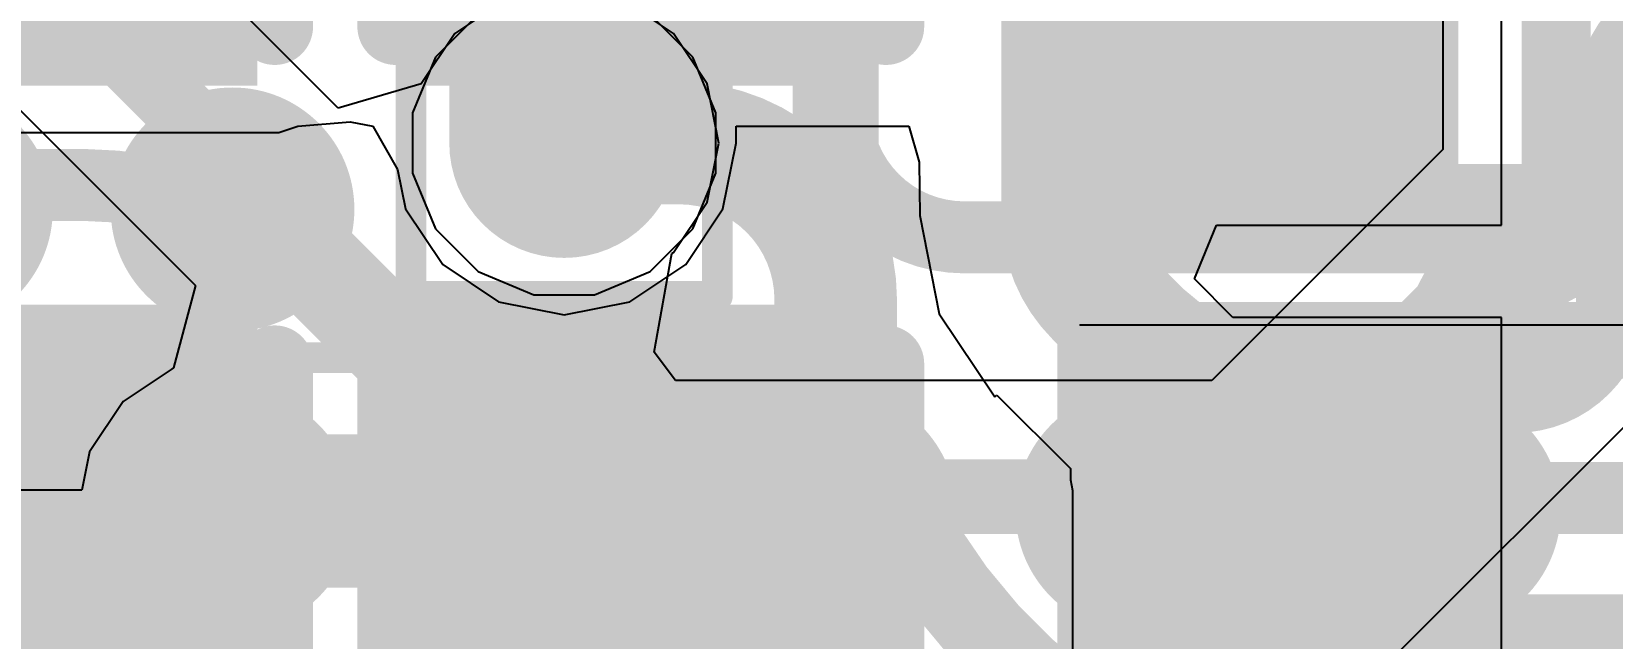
# Model space of a CAD drawing. Header units: inches. Extents: x -6 to 284, y -12 to 154.
# Drawn here: x 54.936 to 57.557, y -6.906 to -5.9 of the extents above; entities that cross this region are included whole.
import ezdxf

# ---------------------------------------------------------------- set-up
doc = ezdxf.new("R2010")
doc.units = ezdxf.units.IN
for name, color, linetype in [('Bottom Layer', 5, 'Continuous'), ('Bottom Paste', 16, 'Continuous'), ('Bottom Solder', 6, 'Continuous'), ('Drill Drawing', 1, 'Continuous'), ('GND-1', 16, 'Continuous'), ('GND-2', 90, 'Continuous'), ('GND-3', 216, 'Continuous'), ('GND-4', 54, 'Continuous'), ('PWR-1', 156, 'Continuous'), ('PWR-2', 130, 'Continuous'), ('Signal L1', 76, 'Continuous'), ('Signal L2', 6, 'Continuous'), ('Top Layer', 1, 'Continuous'), ('Top Overlay', 2, 'Continuous'), ('Top Paste', 8, 'Continuous'), ('Top Solder', 216, 'Continuous'), ('Via Holes', 16, 'Continuous')]:
    doc.layers.add(name, color=color, linetype=linetype)
doc.styles.add('Arial Black_Bold', font='', dxfattribs={"height": 0.2})
doc.styles.get('Arial Black_Bold').set_extended_font_data('Arial Black', bold=True)

# ---------------------------------------------------------------- blocks, each defined once
blk = doc.blocks.new('FBGA_153_11_5_13__B_131')
at = {"layer": 'Bottom Layer'}
h = blk.add_hatch(color=5, dxfattribs=at)
edge = h.paths.add_edge_path()
edge.add_arc((-1.74999904, -1.74999904), 0.127, 0, 360)
h = blk.add_hatch(color=5, dxfattribs=at)
edge = h.paths.add_edge_path()
edge.add_arc((-1.74999904, -2.25000058), 0.127, 0, 360)
h = blk.add_hatch(color=5, dxfattribs=at)
edge = h.paths.add_edge_path()
edge.add_arc((-1.25000004, -2.25000058), 0.12499848, 0, 360)
h = blk.add_hatch(color=5, dxfattribs=at)
edge = h.paths.add_edge_path()
edge.add_arc((-0.75000104, -2.25000058), 0.12499848, 0, 360)
h = blk.add_hatch(color=5, dxfattribs=at)
edge = h.paths.add_edge_path()
edge.add_arc((-0.2499995, -2.25000058), 0.127, 0, 360)
h = blk.add_hatch(color=5, dxfattribs=at)
edge = h.paths.add_edge_path()
edge.add_arc((0.2499995, -2.25000058), 0.127, 0, 360)
at = {"layer": 'Bottom Paste'}
h = blk.add_hatch(color=16, dxfattribs=at)
edge = h.paths.add_edge_path()
edge.add_arc((-1.74999904, -1.74999904), 0.127, 0, 360)
h = blk.add_hatch(color=16, dxfattribs=at)
edge = h.paths.add_edge_path()
edge.add_arc((-1.74999904, -2.25000058), 0.127, 0, 360)
h = blk.add_hatch(color=16, dxfattribs=at)
edge = h.paths.add_edge_path()
edge.add_arc((-1.25000004, -2.25000058), 0.12499848, 0, 360)
h = blk.add_hatch(color=16, dxfattribs=at)
edge = h.paths.add_edge_path()
edge.add_arc((-0.75000104, -2.25000058), 0.12499848, 0, 360)
h = blk.add_hatch(color=16, dxfattribs=at)
edge = h.paths.add_edge_path()
edge.add_arc((-0.2499995, -2.25000058), 0.127, 0, 360)
h = blk.add_hatch(color=16, dxfattribs=at)
edge = h.paths.add_edge_path()
edge.add_arc((0.2499995, -2.25000058), 0.127, 0, 360)
at = {"layer": 'Bottom Solder'}
h = blk.add_hatch(color=6, dxfattribs=at)
edge = h.paths.add_edge_path()
edge.add_arc((-2.25000058, -1.74999904), 0.20200112, 0, 360)
h = blk.add_hatch(color=6, dxfattribs=at)
edge = h.paths.add_edge_path()
edge.add_arc((-1.74999904, -1.74999904), 0.20200112, 0, 360)
h = blk.add_hatch(color=6, dxfattribs=at)
edge = h.paths.add_edge_path()
edge.add_arc((-2.25000058, -2.25000058), 0.20200112, 0, 360)
h = blk.add_hatch(color=6, dxfattribs=at)
edge = h.paths.add_edge_path()
edge.add_arc((-1.74999904, -2.25000058), 0.20200112, 0, 360)
h = blk.add_hatch(color=6, dxfattribs=at)
edge = h.paths.add_edge_path()
edge.add_arc((-1.25000004, -2.25000058), 0.1999996, 0, 360)
h = blk.add_hatch(color=6, dxfattribs=at)
edge = h.paths.add_edge_path()
edge.add_arc((-0.75000104, -2.25000058), 0.1999996, 0, 360)
h = blk.add_hatch(color=6, dxfattribs=at)
edge = h.paths.add_edge_path()
edge.add_arc((-0.2499995, -2.25000058), 0.20200112, 0, 360)
h = blk.add_hatch(color=6, dxfattribs=at)
edge = h.paths.add_edge_path()
edge.add_arc((0.2499995, -2.25000058), 0.20200112, 0, 360)
blk = doc.blocks.new('R___0402_160')
at = {"layer": 'Top Layer'}
for points in [[(-0.6985, -0.3175), (-0.6985, 0.3175), (-0.2412999999999999, 0.3175), (-0.2413, -0.3175)], [(0.2412999999999999, -0.3175), (0.2413, 0.3175), (0.6985, 0.3175), (0.6985, -0.3175)]]:
    blk.add_hatch(color=1, dxfattribs=at).paths.add_polyline_path(points)
at = {"layer": 'Top Paste'}
for points in [[(-0.6985, -0.3175), (-0.6985, 0.3175), (-0.2412999999999999, 0.3175), (-0.2413, -0.3175)], [(0.2412999999999999, -0.3175), (0.2413, 0.3175), (0.6985, 0.3175), (0.6985, -0.3175)]]:
    blk.add_hatch(color=8, dxfattribs=at).paths.add_polyline_path(points)
at = {"layer": 'Top Solder'}
for points in [[(-0.75350116, -0.37250116), (-0.75350116, 0.37250116), (-0.1862988399999999, 0.37250116), (-0.18629884, -0.37250116)], [(0.1862988399999999, -0.37250116), (0.18629884, 0.37250116), (0.75350116, 0.37250116), (0.75350116, -0.37250116)]]:
    blk.add_hatch(color=216, dxfattribs=at).paths.add_polyline_path(points)
at = {"layer": 'Top Overlay'}
for points in [[(0.7874, 0.4064, 0.127, 0.127, 0), (-0.7874, 0.4064, 0.127, 0.127, 0)], [(-0.7874, 0.4064, 0.127, 0.127, 0), (-0.7874, -0.4064, 0.127, 0.127, 0)], [(0.7874, 0.4064, 0.127, 0.127, 0), (0.7874, -0.4064, 0.127, 0.127, 0)], [(0.7874, -0.4064, 0.127, 0.127, 0), (-0.7874, -0.4064, 0.127, 0.127, 0)], [(0.8128, -0.4318, 0.0032258, 0.0032258, 0), (-0.8128, -0.4318, 0.0032258, 0.0032258, 0)]]:
    blk.add_lwpolyline(points, format="xyseb", dxfattribs=at)
for points in [[(-0.8191499999999999, 0.4064, 0.0635, 0.0635, 1), (-0.7556499999999999, 0.4064, 0.0635, 0.0635, 1)], [(-0.8191499999999999, 0.4064, 0.0635, 0.0635, 1), (-0.7556499999999999, 0.4064, 0.0635, 0.0635, 1)], [(0.7556499999999999, 0.4064, 0.0635, 0.0635, 1), (0.8191499999999999, 0.4064, 0.0635, 0.0635, 1)], [(0.7556499999999999, 0.4064, 0.0635, 0.0635, 1), (0.8191499999999999, 0.4064, 0.0635, 0.0635, 1)], [(-0.8191499999999999, -0.4064, 0.0635, 0.0635, 1), (-0.7556499999999999, -0.4064, 0.0635, 0.0635, 1)], [(-0.8191499999999999, -0.4064, 0.0635, 0.0635, 1), (-0.7556499999999999, -0.4064, 0.0635, 0.0635, 1)], [(0.7556499999999999, -0.4064, 0.0635, 0.0635, 1), (0.8191499999999999, -0.4064, 0.0635, 0.0635, 1)], [(0.7556499999999999, -0.4064, 0.0635, 0.0635, 1), (0.8191499999999999, -0.4064, 0.0635, 0.0635, 1)], [(-0.81360518, -0.4318, 0.0016129, 0.0016129, 1), (-0.8119948199999999, -0.4318, 0.0016129, 0.0016129, 1)], [(0.8119948199999999, -0.4318, 0.0016129, 0.0016129, 1), (0.81360518, -0.4318, 0.0016129, 0.0016129, 1)]]:
    blk.add_lwpolyline(points, format="xyseb", close=True, dxfattribs=at)
blk = doc.blocks.new('R___0402_161')
at = {"layer": 'Top Layer'}
for points in [[(-0.6985, -0.3175), (-0.6985, 0.3175), (-0.2412999999999999, 0.3175), (-0.2413, -0.3175)], [(0.2412999999999999, -0.3175), (0.2413, 0.3175), (0.6985, 0.3175), (0.6985, -0.3175)]]:
    blk.add_hatch(color=1, dxfattribs=at).paths.add_polyline_path(points)
at = {"layer": 'Top Paste'}
for points in [[(-0.6985, -0.3175), (-0.6985, 0.3175), (-0.2412999999999999, 0.3175), (-0.2413, -0.3175)], [(0.2412999999999999, -0.3175), (0.2413, 0.3175), (0.6985, 0.3175), (0.6985, -0.3175)]]:
    blk.add_hatch(color=8, dxfattribs=at).paths.add_polyline_path(points)
at = {"layer": 'Top Solder'}
for points in [[(-0.75350116, -0.37250116), (-0.75350116, 0.37250116), (-0.1862988399999999, 0.37250116), (-0.18629884, -0.37250116)], [(0.1862988399999999, -0.37250116), (0.18629884, 0.37250116), (0.75350116, 0.37250116), (0.75350116, -0.37250116)]]:
    blk.add_hatch(color=216, dxfattribs=at).paths.add_polyline_path(points)
at = {"layer": 'Top Overlay'}
for points in [[(0.7874, 0.4064, 0.127, 0.127, 0), (-0.7874, 0.4064, 0.127, 0.127, 0)], [(-0.7874, 0.4064, 0.127, 0.127, 0), (-0.7874, -0.4064, 0.127, 0.127, 0)], [(0.7874, 0.4064, 0.127, 0.127, 0), (0.7874, -0.4064, 0.127, 0.127, 0)], [(0.7874, -0.4064, 0.127, 0.127, 0), (-0.7874, -0.4064, 0.127, 0.127, 0)], [(0.8128, -0.4318, 0.0032258, 0.0032258, 0), (-0.8128, -0.4318, 0.0032258, 0.0032258, 0)]]:
    blk.add_lwpolyline(points, format="xyseb", dxfattribs=at)
for points in [[(-0.8191499999999999, 0.4064, 0.0635, 0.0635, 1), (-0.7556499999999999, 0.4064, 0.0635, 0.0635, 1)], [(-0.8191499999999999, 0.4064, 0.0635, 0.0635, 1), (-0.7556499999999999, 0.4064, 0.0635, 0.0635, 1)], [(0.7556499999999999, 0.4064, 0.0635, 0.0635, 1), (0.8191499999999999, 0.4064, 0.0635, 0.0635, 1)], [(0.7556499999999999, 0.4064, 0.0635, 0.0635, 1), (0.8191499999999999, 0.4064, 0.0635, 0.0635, 1)], [(-0.8191499999999999, -0.4064, 0.0635, 0.0635, 1), (-0.7556499999999999, -0.4064, 0.0635, 0.0635, 1)], [(-0.8191499999999999, -0.4064, 0.0635, 0.0635, 1), (-0.7556499999999999, -0.4064, 0.0635, 0.0635, 1)], [(0.7556499999999999, -0.4064, 0.0635, 0.0635, 1), (0.8191499999999999, -0.4064, 0.0635, 0.0635, 1)], [(0.7556499999999999, -0.4064, 0.0635, 0.0635, 1), (0.8191499999999999, -0.4064, 0.0635, 0.0635, 1)], [(-0.81360518, -0.4318, 0.0016129, 0.0016129, 1), (-0.8119948199999999, -0.4318, 0.0016129, 0.0016129, 1)], [(0.8119948199999999, -0.4318, 0.0016129, 0.0016129, 1), (0.81360518, -0.4318, 0.0016129, 0.0016129, 1)]]:
    blk.add_lwpolyline(points, format="xyseb", close=True, dxfattribs=at)
blk = doc.blocks.new('C___0402_323')
at = {"layer": 'Top Layer'}
for points in [[(-0.6985, -0.3175), (-0.6985, 0.3175), (-0.2412999999999999, 0.3175), (-0.2413, -0.3175)], [(0.2412999999999999, -0.3175), (0.2413, 0.3175), (0.6985, 0.3175), (0.6985, -0.3175)]]:
    blk.add_hatch(color=1, dxfattribs=at).paths.add_polyline_path(points)
at = {"layer": 'Top Paste'}
for points in [[(-0.6985, -0.3175), (-0.6985, 0.3175), (-0.2412999999999999, 0.3175), (-0.2413, -0.3175)], [(0.2412999999999999, -0.3175), (0.2413, 0.3175), (0.6985, 0.3175), (0.6985, -0.3175)]]:
    blk.add_hatch(color=8, dxfattribs=at).paths.add_polyline_path(points)
at = {"layer": 'Top Solder'}
for points in [[(-0.7584998799999999, -0.37749988), (-0.7584998799999999, 0.37749988), (-0.18130012, 0.37749988), (-0.18130012, -0.37749988)], [(0.18130012, -0.37749988), (0.18130012, 0.37749988), (0.7584998799999999, 0.37749988), (0.7584998799999999, -0.37749988)]]:
    blk.add_hatch(color=216, dxfattribs=at).paths.add_polyline_path(points)
at = {"layer": 'Top Overlay'}
for points in [[(-0.7874, 0.4064, 0.127, 0.127, 0), (-0.2794, 0.4064, 0.127, 0.127, 0)], [(-0.7874, 0.4064, 0.127, 0.127, 0), (-0.7874, -0.4064, 0.127, 0.127, 0)], [(0.27940254, 0.40640254, 0.127, 0.127, 0), (0.7874, 0.4064, 0.127, 0.127, 0)], [(0.7874, 0.4064, 0.127, 0.127, 0), (0.7874, -0.4064, 0.127, 0.127, 0)], [(-0.7874, -0.4064, 0.127, 0.127, 0), (-0.2794, -0.4064, 0.127, 0.127, 0)], [(0.7874, -0.4064, 0.127, 0.127, 0), (0.27940254, -0.40640254, 0.127, 0.127, 0)]]:
    blk.add_lwpolyline(points, format="xyseb", dxfattribs=at)
for points in [[(-0.8191499999999999, 0.4064, 0.0635, 0.0635, 1), (-0.7556499999999999, 0.4064, 0.0635, 0.0635, 1)], [(-0.8191499999999999, 0.4064, 0.0635, 0.0635, 1), (-0.7556499999999999, 0.4064, 0.0635, 0.0635, 1)], [(-0.31115, 0.4064, 0.0635, 0.0635, 1), (-0.24765, 0.4064, 0.0635, 0.0635, 1)], [(0.24765254, 0.40640254, 0.0635, 0.0635, 1), (0.31115254, 0.40640254, 0.0635, 0.0635, 1)], [(0.7556499999999999, 0.4064, 0.0635, 0.0635, 1), (0.8191499999999999, 0.4064, 0.0635, 0.0635, 1)], [(0.7556499999999999, 0.4064, 0.0635, 0.0635, 1), (0.8191499999999999, 0.4064, 0.0635, 0.0635, 1)], [(-0.8191499999999999, -0.4064, 0.0635, 0.0635, 1), (-0.7556499999999999, -0.4064, 0.0635, 0.0635, 1)], [(-0.8191499999999999, -0.4064, 0.0635, 0.0635, 1), (-0.7556499999999999, -0.4064, 0.0635, 0.0635, 1)], [(-0.31115, -0.4064, 0.0635, 0.0635, 1), (-0.24765, -0.4064, 0.0635, 0.0635, 1)], [(0.24765254, -0.40640254, 0.0635, 0.0635, 1), (0.31115254, -0.40640254, 0.0635, 0.0635, 1)], [(0.7556499999999999, -0.4064, 0.0635, 0.0635, 1), (0.8191499999999999, -0.4064, 0.0635, 0.0635, 1)], [(0.7556499999999999, -0.4064, 0.0635, 0.0635, 1), (0.8191499999999999, -0.4064, 0.0635, 0.0635, 1)]]:
    blk.add_lwpolyline(points, format="xyseb", close=True, dxfattribs=at)
blk = doc.blocks.new('C___0402_327')
at = {"layer": 'Top Layer'}
for points in [[(-0.6985, -0.3175), (-0.6985, 0.3175), (-0.2412999999999999, 0.3175), (-0.2413, -0.3175)], [(0.2412999999999999, -0.3175), (0.2413, 0.3175), (0.6985, 0.3175), (0.6985, -0.3175)]]:
    blk.add_hatch(color=1, dxfattribs=at).paths.add_polyline_path(points)
at = {"layer": 'Top Paste'}
for points in [[(-0.6985, -0.3175), (-0.6985, 0.3175), (-0.2412999999999999, 0.3175), (-0.2413, -0.3175)], [(0.2412999999999999, -0.3175), (0.2413, 0.3175), (0.6985, 0.3175), (0.6985, -0.3175)]]:
    blk.add_hatch(color=8, dxfattribs=at).paths.add_polyline_path(points)
at = {"layer": 'Top Solder'}
for points in [[(-0.7584998799999999, -0.37749988), (-0.7584998799999999, 0.37749988), (-0.18130012, 0.37749988), (-0.18130012, -0.37749988)], [(0.18130012, -0.37749988), (0.18130012, 0.37749988), (0.7584998799999999, 0.37749988), (0.7584998799999999, -0.37749988)]]:
    blk.add_hatch(color=216, dxfattribs=at).paths.add_polyline_path(points)
at = {"layer": 'Top Overlay'}
for points in [[(-0.7874, 0.4064, 0.127, 0.127, 0), (-0.2794, 0.4064, 0.127, 0.127, 0)], [(-0.7874, 0.4064, 0.127, 0.127, 0), (-0.7874, -0.4064, 0.127, 0.127, 0)], [(0.2794, 0.4064, 0.127, 0.127, 0), (0.7874, 0.4064, 0.127, 0.127, 0)], [(0.7874, 0.4064, 0.127, 0.127, 0), (0.7874, -0.4064, 0.127, 0.127, 0)], [(-0.7874, -0.4064, 0.127, 0.127, 0), (-0.2794, -0.4064, 0.127, 0.127, 0)], [(0.2794, -0.4064, 0.127, 0.127, 0), (0.7874, -0.4064, 0.127, 0.127, 0)]]:
    blk.add_lwpolyline(points, format="xyseb", dxfattribs=at)
for points in [[(-0.8191499999999999, 0.4064, 0.0635, 0.0635, 1), (-0.7556499999999999, 0.4064, 0.0635, 0.0635, 1)], [(-0.8191499999999999, 0.4064, 0.0635, 0.0635, 1), (-0.7556499999999999, 0.4064, 0.0635, 0.0635, 1)], [(-0.31115, 0.4064, 0.0635, 0.0635, 1), (-0.24765, 0.4064, 0.0635, 0.0635, 1)], [(0.24765, 0.4064, 0.0635, 0.0635, 1), (0.31115, 0.4064, 0.0635, 0.0635, 1)], [(0.7556499999999999, 0.4064, 0.0635, 0.0635, 1), (0.8191499999999999, 0.4064, 0.0635, 0.0635, 1)], [(0.7556499999999999, 0.4064, 0.0635, 0.0635, 1), (0.8191499999999999, 0.4064, 0.0635, 0.0635, 1)], [(-0.8191499999999999, -0.4064, 0.0635, 0.0635, 1), (-0.7556499999999999, -0.4064, 0.0635, 0.0635, 1)], [(-0.8191499999999999, -0.4064, 0.0635, 0.0635, 1), (-0.7556499999999999, -0.4064, 0.0635, 0.0635, 1)], [(-0.31115, -0.4064, 0.0635, 0.0635, 1), (-0.24765, -0.4064, 0.0635, 0.0635, 1)], [(0.24765, -0.4064, 0.0635, 0.0635, 1), (0.31115, -0.4064, 0.0635, 0.0635, 1)], [(0.7556499999999999, -0.4064, 0.0635, 0.0635, 1), (0.8191499999999999, -0.4064, 0.0635, 0.0635, 1)], [(0.7556499999999999, -0.4064, 0.0635, 0.0635, 1), (0.8191499999999999, -0.4064, 0.0635, 0.0635, 1)]]:
    blk.add_lwpolyline(points, format="xyseb", close=True, dxfattribs=at)

msp = doc.modelspace()

# ---------------------------------------------------------------- hatches: boundary and pattern name
at = {"layer": 'Bottom Layer'}
h = msp.add_hatch(color=5, dxfattribs=at)
edge = h.paths.add_edge_path()
edge.add_arc((55.81910604, -6.08439474), 0.1499997, 0, 360)
h = msp.add_hatch(color=5, dxfattribs=at)
edge = h.paths.add_edge_path()
edge.add_arc((55.26928239999999, -6.69436304), 0.1499997, 0, 360)
at = {"layer": 'GND-1'}
h = msp.add_hatch(color=16, dxfattribs=at)
edge = h.paths.add_edge_path()
edge.add_arc((55.81910604, -6.08439474), 0.1499997, 0, 360)
h = msp.add_hatch(color=16, dxfattribs=at)
edge = h.paths.add_edge_path()
edge.add_arc((55.26928239999999, -6.69436304), 0.1499997, 0, 360)
at = {"layer": 'GND-2'}
h = msp.add_hatch(color=90, dxfattribs=at)
edge = h.paths.add_edge_path()
edge.add_arc((55.81910604, -6.08439474), 0.1499997, 0, 360)
h = msp.add_hatch(color=90, dxfattribs=at)
edge = h.paths.add_edge_path()
edge.add_arc((55.26928239999999, -6.69436304), 0.1499997, 0, 360)
at = {"layer": 'GND-3'}
h = msp.add_hatch(color=216, dxfattribs=at)
edge = h.paths.add_edge_path()
edge.add_arc((55.81910604, -6.08439474), 0.1499997, 0, 360)
h = msp.add_hatch(color=216, dxfattribs=at)
edge = h.paths.add_edge_path()
edge.add_arc((55.26928239999999, -6.69436304), 0.1499997, 0, 360)
at = {"layer": 'GND-4'}
h = msp.add_hatch(color=54, dxfattribs=at)
edge = h.paths.add_edge_path()
edge.add_arc((55.81910604, -6.08439474), 0.1499997, 0, 360)
h = msp.add_hatch(color=54, dxfattribs=at)
edge = h.paths.add_edge_path()
edge.add_arc((55.26928239999999, -6.69436304), 0.1499997, 0, 360)
at = {"layer": 'PWR-1'}
h = msp.add_hatch(color=156, dxfattribs=at)
edge = h.paths.add_edge_path()
edge.add_arc((55.81910604, -6.08439474), 0.1499997, 0, 360)
h = msp.add_hatch(color=156, dxfattribs=at)
edge = h.paths.add_edge_path()
edge.add_arc((55.26928239999999, -6.69436304), 0.1499997, 0, 360)
at = {"layer": 'PWR-2'}
h = msp.add_hatch(color=130, dxfattribs=at)
edge = h.paths.add_edge_path()
edge.add_arc((55.81910604, -6.08439474), 0.1499997, 0, 360)
h = msp.add_hatch(color=130, dxfattribs=at)
edge = h.paths.add_edge_path()
edge.add_arc((55.26928239999999, -6.69436304), 0.1499997, 0, 360)
at = {"layer": 'Signal L1'}
h = msp.add_hatch(color=76, dxfattribs=at)
edge = h.paths.add_edge_path()
edge.add_arc((55.81910604, -6.08439474), 0.1499997, 0, 360)
h = msp.add_hatch(color=76, dxfattribs=at)
edge = h.paths.add_edge_path()
edge.add_arc((55.26928239999999, -6.69436304), 0.1499997, 0, 360)
at = {"layer": 'Signal L2'}
h = msp.add_hatch(color=6, dxfattribs=at)
edge = h.paths.add_edge_path()
edge.add_arc((55.81910604, -6.08439474), 0.1499997, 0, 360)
h = msp.add_hatch(color=6, dxfattribs=at)
edge = h.paths.add_edge_path()
edge.add_arc((55.26928239999999, -6.69436304), 0.1499997, 0, 360)
at = {"layer": 'Top Layer'}
msp.add_hatch(color=1, dxfattribs=at).paths.add_polyline_path([(54.61538988, -5.92959444), (55.34577703999999, -5.92959444), (55.34577703999999, -5.47239444), (54.61538988, -5.47239444)])
h = msp.add_hatch(color=1, dxfattribs=at)
edge = h.paths.add_edge_path()
edge.add_arc((55.81910604, -6.08439474), 0.1499997, 0, 360)
h = msp.add_hatch(color=1, dxfattribs=at)
edge = h.paths.add_edge_path()
edge.add_arc((55.26928239999999, -6.69436304), 0.1499997, 0, 360)
at = {"layer": 'Via Holes'}
h = msp.add_hatch(color=7, dxfattribs=at)
edge = h.paths.add_edge_path()
edge.add_arc((55.81910604, -6.08439474), 0.07499858, 0, 360)
h = msp.add_hatch(color=7, dxfattribs=at)
edge = h.paths.add_edge_path()
edge.add_arc((55.26928239999999, -6.69436304), 0.07499858, 0, 360)

# ---------------------------------------------------------------- linework, layer by layer
at = {"layer": 'Bottom Layer'}
for points in [[(55.81910604, -6.08439474, 0.2032, 0.2032, 0), (56.00955524, -6.08439474, 0.2032, 0.2032, 0)], [(56.00955524, -6.08439474, 0.2032, 0.2032, -0.4142135623730951), (56.2692804, -6.3441199, 0.2032, 0.2032, 0)], [(56.2692804, -6.69436304, 0.2032, 0.2032, 0), (56.2692804, -6.3441199, 0.2032, 0.2032, 0)]]:
    msp.add_lwpolyline(points, format="xyseb", dxfattribs=at)
for points in [[(55.76830604, -6.08439474, 0.1016, 0.1016, 1), (55.86990604, -6.08439474, 0.1016, 0.1016, 1)], [(55.95875524, -6.08439474, 0.1016, 0.1016, 1), (56.06035523999999, -6.08439474, 0.1016, 0.1016, 1)], [(55.95875524, -6.08439474, 0.1016, 0.1016, 1), (56.06035523999999, -6.08439474, 0.1016, 0.1016, 1)], [(56.2184804, -6.3441199, 0.1016, 0.1016, 1), (56.32008039999999, -6.3441199, 0.1016, 0.1016, 1)], [(56.2184804, -6.3441199, 0.1016, 0.1016, 1), (56.32008039999999, -6.3441199, 0.1016, 0.1016, 1)], [(56.2184804, -6.69436304, 0.1016, 0.1016, 1), (56.32008039999999, -6.69436304, 0.1016, 0.1016, 1)]]:
    msp.add_lwpolyline(points, format="xyseb", close=True, dxfattribs=at)
at = {"layer": 'Drill Drawing'}
for points in [[(55.56510604, -6.338394739999999, 0.0508, 0.0508, 0), (55.56510604, -5.83039474, 0.0508, 0.0508, 0)], [(56.07310604, -6.338394739999999, 0.0508, 0.0508, 0), (56.07310604, -5.83039474, 0.0508, 0.0508, 0)], [(55.56510604, -6.338394739999999, 0.0508, 0.0508, 0), (56.07310604, -6.338394739999999, 0.0508, 0.0508, 0)], [(55.0152824, -6.440363039999999, 0.0508, 0.0508, 0), (55.5232824, -6.440363039999999, 0.0508, 0.0508, 0)], [(55.0152824, -6.94836304, 0.0508, 0.0508, 0), (55.0152824, -6.440363039999999, 0.0508, 0.0508, 0)], [(55.5232824, -6.94836304, 0.0508, 0.0508, 0), (55.5232824, -6.440363039999999, 0.0508, 0.0508, 0)]]:
    msp.add_lwpolyline(points, format="xyseb", dxfattribs=at)
for points in [[(55.55240603999999, -6.338394739999999, 0.0254, 0.0254, 1), (55.57780604, -6.338394739999999, 0.0254, 0.0254, 1)], [(55.55240603999999, -6.338394739999999, 0.0254, 0.0254, 1), (55.57780604, -6.338394739999999, 0.0254, 0.0254, 1)], [(56.06040603999999, -6.338394739999999, 0.0254, 0.0254, 1), (56.08580604, -6.338394739999999, 0.0254, 0.0254, 1)], [(56.06040603999999, -6.338394739999999, 0.0254, 0.0254, 1), (56.08580604, -6.338394739999999, 0.0254, 0.0254, 1)], [(55.00258239999999, -6.440363039999999, 0.0254, 0.0254, 1), (55.0279824, -6.440363039999999, 0.0254, 0.0254, 1)], [(55.00258239999999, -6.440363039999999, 0.0254, 0.0254, 1), (55.0279824, -6.440363039999999, 0.0254, 0.0254, 1)], [(55.51058239999999, -6.440363039999999, 0.0254, 0.0254, 1), (55.5359824, -6.440363039999999, 0.0254, 0.0254, 1)], [(55.51058239999999, -6.440363039999999, 0.0254, 0.0254, 1), (55.5359824, -6.440363039999999, 0.0254, 0.0254, 1)]]:
    msp.add_lwpolyline(points, format="xyseb", close=True, dxfattribs=at)
at = {"layer": 'GND-1'}
for p, q in [((55.67658664, -5.87109824), (55.60580954, -5.94187534)), ((56.03240253999999, -5.94187534), (55.96162544, -5.87109824)), ((55.60580954, -5.94187534), (55.56750633999999, -6.03434912)), ((56.07070574, -6.03434912), (56.03240253999999, -5.94187534)), ((55.56750633999999, -6.03434912), (55.56750633999999, -6.134440359999999)), ((56.07070574, -6.134440359999999), (56.07070574, -6.03434912)), ((55.56750633999999, -6.134440359999999), (55.60580954, -6.22691414)), ((56.03240253999999, -6.22691414), (56.07070574, -6.134440359999999)), ((55.60580954, -6.22691414), (55.67658664, -6.29769124)), ((55.96162544, -6.29769124), (56.03240253999999, -6.22691414)), ((55.67658664, -6.29769124), (55.76906042, -6.335994439999999)), ((55.86915166, -6.335994439999999), (55.96162544, -6.29769124)), ((55.76906042, -6.335994439999999), (55.86915166, -6.335994439999999))]:
    msp.add_line(p, q, dxfattribs=at)
at = {"layer": 'GND-2'}
for p, q in [((55.67658664, -5.87109824), (55.60580954, -5.94187534)), ((56.03240253999999, -5.94187534), (55.96162544, -5.87109824)), ((55.60580954, -5.94187534), (55.56750633999999, -6.03434912)), ((56.07070574, -6.03434912), (56.03240253999999, -5.94187534)), ((55.56750633999999, -6.03434912), (55.56750633999999, -6.134440359999999)), ((56.07070574, -6.134440359999999), (56.07070574, -6.03434912)), ((55.56750633999999, -6.134440359999999), (55.60580954, -6.22691414)), ((56.03240253999999, -6.22691414), (56.07070574, -6.134440359999999)), ((55.60580954, -6.22691414), (55.67658664, -6.29769124)), ((55.96162544, -6.29769124), (56.03240253999999, -6.22691414)), ((55.67658664, -6.29769124), (55.76906042, -6.335994439999999)), ((55.86915166, -6.335994439999999), (55.96162544, -6.29769124)), ((55.76906042, -6.335994439999999), (55.86915166, -6.335994439999999))]:
    msp.add_line(p, q, dxfattribs=at)
at = {"layer": 'GND-3'}
for p, q in [((55.67658664, -5.87109824), (55.60580954, -5.94187534)), ((56.03240253999999, -5.94187534), (55.96162544, -5.87109824)), ((55.60580954, -5.94187534), (55.56750633999999, -6.03434912)), ((56.07070574, -6.03434912), (56.03240253999999, -5.94187534)), ((55.56750633999999, -6.03434912), (55.56750633999999, -6.134440359999999)), ((56.07070574, -6.134440359999999), (56.07070574, -6.03434912)), ((55.56750633999999, -6.134440359999999), (55.60580954, -6.22691414)), ((56.03240253999999, -6.22691414), (56.07070574, -6.134440359999999)), ((55.60580954, -6.22691414), (55.67658664, -6.29769124)), ((55.96162544, -6.29769124), (56.03240253999999, -6.22691414)), ((55.67658664, -6.29769124), (55.76906042, -6.335994439999999)), ((55.86915166, -6.335994439999999), (55.96162544, -6.29769124)), ((55.76906042, -6.335994439999999), (55.86915166, -6.335994439999999))]:
    msp.add_line(p, q, dxfattribs=at)
at = {"layer": 'GND-4'}
for p, q in [((55.67658664, -5.87109824), (55.60580954, -5.94187534)), ((56.03240253999999, -5.94187534), (55.96162544, -5.87109824)), ((55.60580954, -5.94187534), (55.56750633999999, -6.03434912)), ((56.07070574, -6.03434912), (56.03240253999999, -5.94187534)), ((55.56750633999999, -6.03434912), (55.56750633999999, -6.134440359999999)), ((56.07070574, -6.134440359999999), (56.07070574, -6.03434912)), ((55.56750633999999, -6.134440359999999), (55.60580954, -6.22691414)), ((56.03240253999999, -6.22691414), (56.07070574, -6.134440359999999)), ((55.60580954, -6.22691414), (55.67658664, -6.29769124)), ((55.96162544, -6.29769124), (56.03240253999999, -6.22691414)), ((55.67658664, -6.29769124), (55.76906042, -6.335994439999999)), ((55.86915166, -6.335994439999999), (55.96162544, -6.29769124)), ((55.76906042, -6.335994439999999), (55.86915166, -6.335994439999999))]:
    msp.add_line(p, q, dxfattribs=at)
at = {"layer": 'PWR-1'}
for p, q in [((55.44462875999999, -6.0263659), (54.76844265999999, -5.350179799999999)), ((57.27608052, -5.6574436), (57.27608052, -6.09525578)), ((54.55790967999999, -5.67069986), (55.20778645999999, -6.32057664)), ((55.72093757999999, -5.84739242), (55.63771194, -5.90300064)), ((56.00050014, -5.90300064), (55.9172745, -5.84739242)), ((55.63771194, -5.90300064), (55.58210371999999, -5.98622374)), ((56.05610836, -5.986226279999999), (56.00050014, -5.90300064)), ((55.58210371999999, -5.98622374), (55.44462875999999, -6.0263659)), ((56.07563587999999, -6.08439474), (56.05610836, -5.986226279999999)), ((56.05610836, -6.1825632), (56.07563587999999, -6.08439474)), ((57.27608052, -6.09525578), (56.89303581999999, -6.478303019999999)), ((56.00050014, -6.26578884), (56.05610836, -6.1825632)), ((55.96821927999999, -6.43089646), (55.99763755999999, -6.26770146)), ((55.99763755999999, -6.26770146), (56.00050014, -6.26578884)), ((57.15104393999999, -6.97979554), (57.85623429999999, -6.27461534)), ((55.20778645999999, -6.32057664), (55.17124602000001, -6.45686288)), ((56.00376403999999, -6.478303019999999), (55.96821927999999, -6.43089646)), ((55.16742585999999, -6.45982452), (55.0878883, -6.512968939999999)), ((55.17124602000001, -6.45686288), (55.16742585999999, -6.45982452)), ((56.89303581999999, -6.478303019999999), (56.00376403999999, -6.478303019999999)), ((55.0878883, -6.512968939999999), (55.03228007999999, -6.59619458)), ((55.03228007999999, -6.59619458), (55.01957753999999, -6.66005526)), ((55.01957753999999, -6.66005526), (54.51898671999999, -6.66005526))]:
    msp.add_line(p, q, dxfattribs=at)
for points in [[(57.46383732, -6.173028039999999, 0.1143, 0.1143, 0), (57.46383732, 3.8854507, 0.1143, 0.1143, 0)], [(54.63567939999999, -5.482943059999999, 0.1143, 0.1143, 0), (55.81879616, -6.666059819999999, 0.1143, 0.1143, 0)], [(56.97080554, -6.666059819999999, 0.1143, 0.1143, 0), (57.46383732, -6.173028039999999, 0.1143, 0.1143, 0)], [(55.81879616, -6.666059819999999, 0.1143, 0.1143, 0), (56.97080554, -6.666059819999999, 0.1143, 0.1143, 0)]]:
    msp.add_lwpolyline(points, format="xyseb", dxfattribs=at)
for points in [[(57.43526231999999, -6.173028039999999, 0.05714999999999999, 0.05714999999999999, 1), (57.49241231999999, -6.173028039999999, 0.05714999999999999, 0.05714999999999999, 1)], [(57.43526231999999, -6.173028039999999, 0.05714999999999999, 0.05714999999999999, 1), (57.49241231999999, -6.173028039999999, 0.05714999999999999, 0.05714999999999999, 1)], [(55.79022116, -6.666059819999999, 0.05714999999999999, 0.05714999999999999, 1), (55.84737116, -6.666059819999999, 0.05714999999999999, 0.05714999999999999, 1)], [(55.79022116, -6.666059819999999, 0.05714999999999999, 0.05714999999999999, 1), (55.84737116, -6.666059819999999, 0.05714999999999999, 0.05714999999999999, 1)], [(56.94223054, -6.666059819999999, 0.05714999999999999, 0.05714999999999999, 1), (56.99938054, -6.666059819999999, 0.05714999999999999, 0.05714999999999999, 1)], [(56.94223054, -6.666059819999999, 0.05714999999999999, 0.05714999999999999, 1), (56.99938054, -6.666059819999999, 0.05714999999999999, 0.05714999999999999, 1)]]:
    msp.add_lwpolyline(points, format="xyseb", close=True, dxfattribs=at)
at = {"layer": 'PWR-2'}
msp.add_lwpolyline([(55.81910604, -6.08439474, 0.3809999999999999, 0.3809999999999999, 0), (55.81910604, -4.67302088, 0.3809999999999999, 0.3809999999999999, 0)], format="xyseb", dxfattribs=at)
msp.add_lwpolyline([(55.72385604, -6.08439474, 0.1905, 0.1905, 1), (55.91435603999999, -6.08439474, 0.1905, 0.1905, 1)], format="xyseb", close=True, dxfattribs=at)
at = {"layer": 'Signal L1'}
for points in [[(56.06734786, -5.7379235, 0.11938, 0.11938, -0.4142135623730951), (56.2692804, -5.93985604, 0.11938, 0.11938, 0)], [(56.2692804, -6.027496199999999, 0.11938, 0.11938, 0), (56.2692804, -5.93985604, 0.11938, 0.11938, 0)], [(56.4826404, -6.2408562, 0.11938, 0.11938, -0.4142135623730951), (56.2692804, -6.027496199999999, 0.11938, 0.11938, 0)], [(54.35780086, -6.154011059999999, 0.11938, 0.11938, 0), (55.02445941999999, -6.154011059999999, 0.11938, 0.11938, 0)], [(55.02445941999999, -6.154011059999999, 0.11938, 0.11938, -0.198912367379658), (55.391558, -6.30606816, 0.11938, 0.11938, 0)], [(56.4826404, -6.2408562, 0.11938, 0.11938, 0), (57.9575041, -6.2408562, 0.11938, 0.11938, 0)], [(55.391558, -6.30606816, 0.11938, 0.11938, 0), (55.58455482, -6.49906498, 0.11938, 0.11938, 0)], [(56.00415519999999, -6.67286956, 0.11938, 0.11938, -0.198912367379658), (55.58455735999999, -6.49906498, 0.11938, 0.11938, 0)], [(56.00415519999999, -6.67286956, 0.11938, 0.11938, 0), (57.98996276, -6.67286956, 0.11938, 0.11938, 0)]]:
    msp.add_lwpolyline(points, format="xyseb", dxfattribs=at)
for points in [[(56.2394354, -5.93985604, 0.05969, 0.05969, 1), (56.2991254, -5.93985604, 0.05969, 0.05969, 1)], [(56.2394354, -5.93985604, 0.05969, 0.05969, 1), (56.2991254, -5.93985604, 0.05969, 0.05969, 1)], [(56.2394354, -6.027496199999999, 0.05969, 0.05969, 1), (56.2991254, -6.027496199999999, 0.05969, 0.05969, 1)], [(56.2394354, -6.027496199999999, 0.05969, 0.05969, 1), (56.2991254, -6.027496199999999, 0.05969, 0.05969, 1)], [(54.99461441999999, -6.154011059999999, 0.05969, 0.05969, 1), (55.05430442, -6.154011059999999, 0.05969, 0.05969, 1)], [(54.99461441999999, -6.154011059999999, 0.05969, 0.05969, 1), (55.05430442, -6.154011059999999, 0.05969, 0.05969, 1)], [(56.4527954, -6.2408562, 0.05969, 0.05969, 1), (56.5124854, -6.2408562, 0.05969, 0.05969, 1)], [(56.4527954, -6.2408562, 0.05969, 0.05969, 1), (56.5124854, -6.2408562, 0.05969, 0.05969, 1)], [(55.36171299999999, -6.30606816, 0.05969, 0.05969, 1), (55.42140299999999, -6.30606816, 0.05969, 0.05969, 1)], [(55.36171299999999, -6.30606816, 0.05969, 0.05969, 1), (55.42140299999999, -6.30606816, 0.05969, 0.05969, 1)], [(55.55470982, -6.49906498, 0.05969, 0.05969, 1), (55.61439982, -6.49906498, 0.05969, 0.05969, 1)], [(55.55471236, -6.49906498, 0.05969, 0.05969, 1), (55.61440235999999, -6.49906498, 0.05969, 0.05969, 1)], [(55.9743102, -6.67286956, 0.05969, 0.05969, 1), (56.03400019999999, -6.67286956, 0.05969, 0.05969, 1)], [(55.9743102, -6.67286956, 0.05969, 0.05969, 1), (56.03400019999999, -6.67286956, 0.05969, 0.05969, 1)]]:
    msp.add_lwpolyline(points, format="xyseb", close=True, dxfattribs=at)
at = {"layer": 'Signal L2'}
for points in [[(56.63833732, -5.99060016, 0.11938, 0.11938, 0), (56.63833732, -2.81500326, 0.11938, 0.11938, 0)], [(56.2692804, -6.2526545, 0.14224, 0.14224, 0), (56.2692804, -4.561700299999999, 0.14224, 0.14224, 0)], [(57.55647366, -6.009505379999999, 0.11938, 0.11938, -0.9999999999999999), (57.87905366, -6.009505379999999, 0.11938, 0.11938, 0)], [(57.15312419999999, -6.50538704, 0.11938, 0.11938, -0.4142135623730951), (56.63833732, -5.99060016, 0.11938, 0.11938, 0)], [(57.55647366, -6.344097039999999, 0.11938, 0.11938, 0), (57.55647366, -6.009505379999999, 0.11938, 0.11938, 0)], [(57.22766812, -7.21104222, 0.14224, 0.14224, -0.4142135623730951), (56.2692804, -6.2526545, 0.14224, 0.14224, 0)], [(57.55647366, -6.344097039999999, 0.11938, 0.11938, -0.4142135623730951), (57.39518365999999, -6.50538704, 0.11938, 0.11938, 0)], [(57.15312419999999, -6.50538704, 0.11938, 0.11938, 0), (57.39518365999999, -6.50538704, 0.11938, 0.11938, 0)]]:
    msp.add_lwpolyline(points, format="xyseb", dxfattribs=at)
for points in [[(56.60849231999999, -5.99060016, 0.05969, 0.05969, 1), (56.66818232, -5.99060016, 0.05969, 0.05969, 1)], [(56.60849231999999, -5.99060016, 0.05969, 0.05969, 1), (56.66818232, -5.99060016, 0.05969, 0.05969, 1)], [(57.52662865999999, -6.009505379999999, 0.05969, 0.05969, 1), (57.58631866, -6.009505379999999, 0.05969, 0.05969, 1)], [(57.52662865999999, -6.009505379999999, 0.05969, 0.05969, 1), (57.58631866, -6.009505379999999, 0.05969, 0.05969, 1)], [(56.2337204, -6.2526545, 0.07111999999999999, 0.07111999999999999, 1), (56.3048404, -6.2526545, 0.07111999999999999, 0.07111999999999999, 1)], [(56.2337204, -6.2526545, 0.07111999999999999, 0.07111999999999999, 1), (56.3048404, -6.2526545, 0.07111999999999999, 0.07111999999999999, 1)], [(57.52662865999999, -6.344097039999999, 0.05969, 0.05969, 1), (57.58631866, -6.344097039999999, 0.05969, 0.05969, 1)], [(57.52662865999999, -6.344097039999999, 0.05969, 0.05969, 1), (57.58631866, -6.344097039999999, 0.05969, 0.05969, 1)], [(57.1232792, -6.50538704, 0.05969, 0.05969, 1), (57.1829692, -6.50538704, 0.05969, 0.05969, 1)], [(57.1232792, -6.50538704, 0.05969, 0.05969, 1), (57.1829692, -6.50538704, 0.05969, 0.05969, 1)], [(57.36533865999999, -6.50538704, 0.05969, 0.05969, 1), (57.42502865999999, -6.50538704, 0.05969, 0.05969, 1)], [(57.36533865999999, -6.50538704, 0.05969, 0.05969, 1), (57.42502865999999, -6.50538704, 0.05969, 0.05969, 1)]]:
    msp.add_lwpolyline(points, format="xyseb", close=True, dxfattribs=at)
at = {"layer": 'Top Layer'}
for p, q in [((57.3733041, -6.220551439999999), (57.3733041, -5.801316819999999)), ((55.37738988, -6.05659698), (55.46438741999999, -6.049370679999999)), ((55.46438741999999, -6.049370679999999), (55.50160604, -6.05659698)), ((54.61538988, -6.06705924), (55.34577957999999, -6.06705924)), ((55.34577957999999, -6.06705924), (55.37738988, -6.05659698)), ((55.37738988, -6.05659698), (55.37738988, -6.05659698)), ((55.50160604, -6.05659698), (55.54297756, -6.128362139999999)), ((56.10397973999999, -6.08439474), (56.10397973999999, -6.05659444)), ((56.10397973999999, -6.05659444), (56.39060349999999, -6.05659444)), ((56.39060349999999, -6.05659444), (56.40751735999999, -6.11597456)), ((56.08229575999999, -6.19341154), (56.10397973999999, -6.08439474)), ((55.54297756, -6.128362139999999), (55.55591632, -6.19341154)), ((56.40751735999999, -6.11597456), (56.40860194, -6.204427519999999)), ((55.55591632, -6.19341154), (55.61766879999999, -6.285831979999999)), ((56.02054328, -6.285831979999999), (56.08229575999999, -6.19341154)), ((56.40860194, -6.204427519999999), (56.40860447999999, -6.204427519999999)), ((56.40860447999999, -6.204427519999999), (56.44101233999999, -6.36735328)), ((56.86392233999999, -6.30945144), (56.90074726, -6.220551439999999)), ((56.90074726, -6.220551439999999), (57.3733041, -6.220551439999999)), ((55.61766879999999, -6.285831979999999), (55.71008924, -6.34758446)), ((55.92812284, -6.34758446), (56.02054328, -6.285831979999999)), ((56.92788462, -6.373413719999999), (56.86392233999999, -6.30945144)), ((55.71008924, -6.34758446), (55.81910604, -6.36926844)), ((55.81910604, -6.36926844), (55.92812284, -6.34758446)), ((56.44101233999999, -6.36735328), (56.53295779999999, -6.504973019999999)), ((57.3733041, -6.373413719999999), (56.92788462, -6.373413719999999)), ((57.3733041, -7.26241372), (57.3733041, -6.373413719999999)), ((56.53295779999999, -6.504973019999999), (56.53330578, -6.5054861)), ((56.53330578, -6.5054861), (56.53659761999999, -6.502196799999999)), ((56.53659761999999, -6.502196799999999), (56.65857095999999, -6.624170139999999)), ((56.65857095999999, -6.624170139999999), (56.65857095999999, -6.64265372)), ((56.65857095999999, -6.64265372), (56.6621041, -6.66041848)), ((56.6621041, -6.66041848), (56.6621041, -7.26241372))]:
    msp.add_line(p, q, dxfattribs=at)
for points in [[(56.59712582, -6.20442498, 0.10668, 0.10668, 0), (56.59712582, -2.47395746, 0.10668, 0.10668, 0)], [(55.81910604, -6.08439474, 0.3048, 0.3048, 0), (55.81910604, -5.72639444, 0.3048, 0.3048, 0)], [(56.66637129999999, -6.371935440000001, 0.10668, 0.10668, -0.1985442589838236), (56.59712582, -6.20442498, 0.10668, 0.10668, 0)], [(56.66661006, -6.3721742, 0.10668, 0.10668, -0.0003541230467226626), (56.66637129999999, -6.371935440000001, 0.10668, 0.10668, 0)], [(56.66661006, -6.3721742, 0.10668, 0.10668, 0), (56.84244409999999, -6.54800824, 0.10668, 0.10668, 0)], [(56.84244409999999, -6.64265372, 0.10668, 0.10668, 0), (56.84244409999999, -6.54800824, 0.10668, 0.10668, 0)], [(55.94610604, -6.640794439999999, 0.254, 0.254, -0.198912367379658), (55.81677939999999, -6.69436304, 0.254, 0.254, 0)], [(55.26928239999999, -6.69436304, 0.254, 0.254, 0), (55.81677939999999, -6.69436304, 0.254, 0.254, 0)], [(56.84244409999999, -6.64265372, 0.10668, 0.10668, 0), (57.0177041, -6.817913719999999, 0.10668, 0.10668, 0)], [(57.0177041, -7.58418854, 0.10668, 0.10668, 0), (57.0177041, -6.817913719999999, 0.10668, 0.10668, 0)]]:
    msp.add_lwpolyline(points, format="xyseb", dxfattribs=at)
for points in [[(55.74290604, -6.08439474, 0.1524, 0.1524, 1), (55.89530603999999, -6.08439474, 0.1524, 0.1524, 1)], [(56.57045582, -6.20442498, 0.05333999999999999, 0.05333999999999999, 1), (56.62379582, -6.20442498, 0.05333999999999999, 0.05333999999999999, 1)], [(56.57045582, -6.20442498, 0.05333999999999999, 0.05333999999999999, 1), (56.62379582, -6.20442498, 0.05333999999999999, 0.05333999999999999, 1)], [(56.6397013, -6.371935440000001, 0.05333999999999999, 0.05333999999999999, 1), (56.6930413, -6.371935440000001, 0.05333999999999999, 0.05333999999999999, 1)], [(56.6397013, -6.371935440000001, 0.05333999999999999, 0.05333999999999999, 1), (56.6930413, -6.371935440000001, 0.05333999999999999, 0.05333999999999999, 1)], [(56.63994005999999, -6.3721742, 0.05333999999999999, 0.05333999999999999, 1), (56.69328005999999, -6.3721742, 0.05333999999999999, 0.05333999999999999, 1)], [(56.63994005999999, -6.3721742, 0.05333999999999999, 0.05333999999999999, 1), (56.69328005999999, -6.3721742, 0.05333999999999999, 0.05333999999999999, 1)], [(56.8157741, -6.54800824, 0.05333999999999999, 0.05333999999999999, 1), (56.8691141, -6.54800824, 0.05333999999999999, 0.05333999999999999, 1)], [(56.8157741, -6.54800824, 0.05333999999999999, 0.05333999999999999, 1), (56.8691141, -6.54800824, 0.05333999999999999, 0.05333999999999999, 1)], [(55.88260604, -6.640794439999999, 0.127, 0.127, 1), (56.00960603999999, -6.640794439999999, 0.127, 0.127, 1)], [(55.20578239999999, -6.69436304, 0.127, 0.127, 1), (55.3327824, -6.69436304, 0.127, 0.127, 1)], [(55.7532794, -6.69436304, 0.127, 0.127, 1), (55.88027939999999, -6.69436304, 0.127, 0.127, 1)], [(55.7532794, -6.69436304, 0.127, 0.127, 1), (55.88027939999999, -6.69436304, 0.127, 0.127, 1)], [(56.8157741, -6.64265372, 0.05333999999999999, 0.05333999999999999, 1), (56.8691141, -6.64265372, 0.05333999999999999, 0.05333999999999999, 1)], [(56.8157741, -6.64265372, 0.05333999999999999, 0.05333999999999999, 1), (56.8691141, -6.64265372, 0.05333999999999999, 0.05333999999999999, 1)], [(56.9910341, -6.817913719999999, 0.05333999999999999, 0.05333999999999999, 1), (57.0443741, -6.817913719999999, 0.05333999999999999, 0.05333999999999999, 1)], [(56.9910341, -6.817913719999999, 0.05333999999999999, 0.05333999999999999, 1), (57.0443741, -6.817913719999999, 0.05333999999999999, 0.05333999999999999, 1)]]:
    msp.add_lwpolyline(points, format="xyseb", close=True, dxfattribs=at)

# ---------------------------------------------------------------- block references
msp.add_blockref('FBGA_153_11_5_13__B_131', (57.01928143999999, -4.44436246))
for name, p, rotation in [('C___0402_327', (54.93288988, -6.17089444), 90), ('C___0402_323', (55.94610604, -6.17089444), 90), ('R___0402_160', (57.48760409999999, -5.77605144), 180), ('R___0402_161', (57.48760409999999, -6.817913719999999), 180)]:
    msp.add_blockref(name, p, dxfattribs=dict(rotation=rotation))

# ---------------------------------------------------------------- texts
at = {"layer": 'Top Overlay', "style": 'Arial Black_Bold'}
msp.add_text('GND', height=1.016, rotation=90, dxfattribs=at).set_placement((58.18286051999999, -9.612122))

doc.saveas('drawing.dxf')
